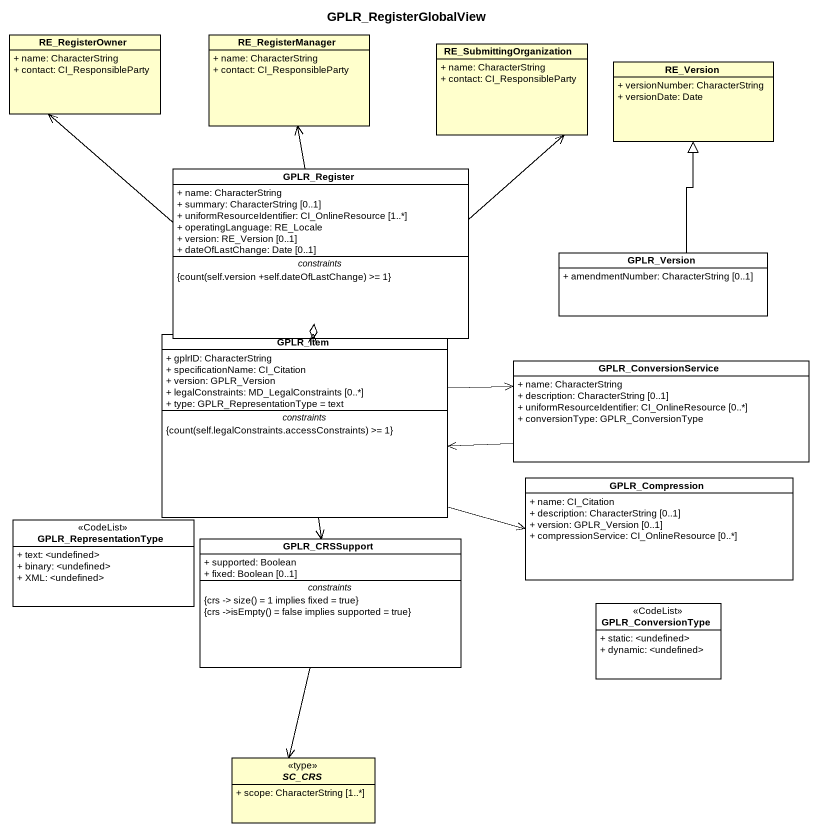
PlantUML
@startuml
title GPLR_RegisterGlobalView
hide circle
hide empty members
skinparam classAttributeIconSize 0
class RE_RegisterOwner {
  + name: CharacterString
  + contact: CI_ResponsibleParty
}
class RE_RegisterManager {
  + name: CharacterString
  + contact: CI_ResponsibleParty
}
class RE_SubmittingOrganization {
  + name: CharacterString
  + contact: CI_ResponsibleParty
}
class RE_Version {
  + versionNumber: CharacterString
  + versionDate: Date
}
class GPLR_Register #FFFFFF {
  + name: CharacterString
  + summary: CharacterString [0..1]
  + uniformResourceIdentifier: CI_OnlineResource [1..*]
  + operatingLanguage: RE_Locale
  + version: RE_Version [0..1]
  + dateOfLastChange: Date [0..1]
  -- constraints --
  {field} {count(self.version +self.dateOfLastChange) >= 1}
}
class GPLR_Version #FFFFFF {
  + amendmentNumber: CharacterString [0..1]
}
class GPLR_Item #FFFFFF {
  + gplrID: CharacterString
  + specificationName: CI_Citation
  + version: GPLR_Version
  + legalConstraints: MD_LegalConstraints [0..*]
  + type: GPLR_RepresentationType = text
  -- constraints --
  {field} {count(self.legalConstraints.accessConstraints) >= 1}
}
class GPLR_ConversionService #FFFFFF {
  + name: CharacterString
  + description: CharacterString [0..1]
  + uniformResourceIdentifier: CI_OnlineResource [0..*]
  + conversionType: GPLR_ConversionType
}
class GPLR_Compression #FFFFFF {
  + name: CI_Citation
  + description: CharacterString [0..1]
  + version: GPLR_Version [0..1]
  + compressionService: CI_OnlineResource [0..*]
}
class GPLR_RepresentationType <<CodeList>> #FFFFFF {
  + text: <undefined>
  + binary: <undefined>
  + XML: <undefined>
}
class GPLR_CRSSupport #FFFFFF {
  + supported: Boolean
  + fixed: Boolean [0..1]
  -- constraints --
  {field} {crs -> size() = 1 implies fixed = true}
  {field} {crs ->isEmpty() = false implies supported = true}
}
class GPLR_ConversionType <<CodeList>> #FFFFFF {
  + static: <undefined>
  + dynamic: <undefined>
}
abstract class SC_CRS <<type>> {
  + scope: CharacterString [1..*]
}
GPLR_Register -up-> RE_RegisterOwner
GPLR_Register -up-> RE_RegisterManager
GPLR_Register -up-> RE_SubmittingOrganization
GPLR_Version -up-|> RE_Version
GPLR_Item <-up-o GPLR_Register
GPLR_Item -right-> GPLR_ConversionService
GPLR_Item -right-> GPLR_Compression
GPLR_Item --> GPLR_CRSSupport
GPLR_ConversionService -left-> GPLR_Item
GPLR_CRSSupport --> SC_CRS
@enduml
